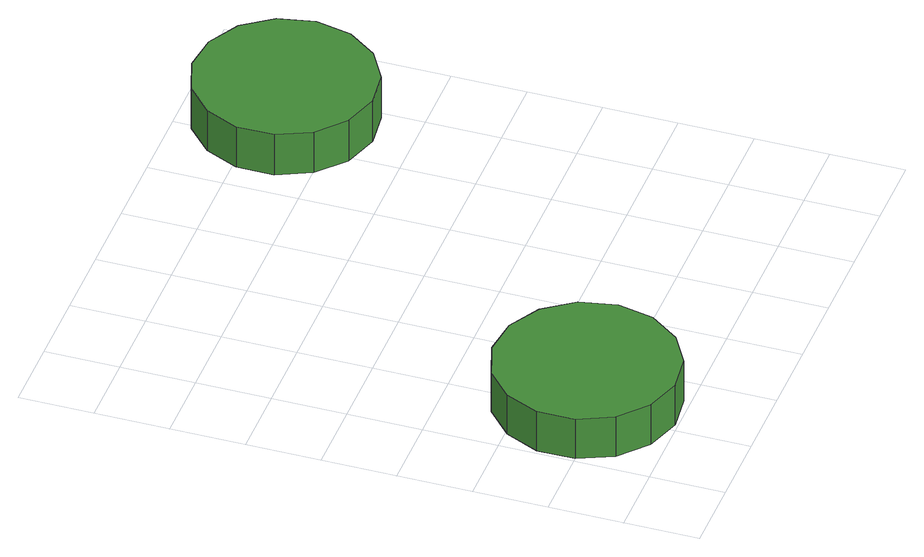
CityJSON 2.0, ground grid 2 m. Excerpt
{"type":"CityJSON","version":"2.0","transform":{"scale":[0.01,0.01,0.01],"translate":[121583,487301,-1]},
"CityObjects":{
"tree1":{"type":"SolitaryVegetationObject","attributes":{"function":"something"},"geometry":[{"type":"MultiSurface","lod":"1","boundaries":[[[0,1,2,3,4,5,6,7,8,9,10,11,12,13,14]],[[15,16,17,18,19,20,21,22,23,24,25,26,27,28,29]],[[0,29,28,1]],[[1,28,27,2]],[[2,27,26,3]],[[3,26,25,4]],[[4,25,24,5]],[[5,24,23,6]],[[6,23,22,7]],[[7,22,21,8]],[[8,21,20,9]],[[9,20,19,10]],[[10,19,18,11]],[[11,18,17,12]],[[12,17,16,13]],[[13,16,15,14]],[[14,15,29,0]]]}]},
"tree2":{"type":"SolitaryVegetationObject","attributes":{"function":"something"},"geometry":[{"type":"MultiSurface","lod":"1","boundaries":[[[30,31,32,33,34,35,36,37,38,39,40,41,42,43,44]],[[45,46,47,48,49,50,51,52,53,54,55,56,57,58,59]],[[30,59,58,31]],[[31,58,57,32]],[[32,57,56,33]],[[33,56,55,34]],[[34,55,54,35]],[[35,54,53,36]],[[36,53,52,37]],[[37,52,51,38]],[[38,51,50,39]],[[39,50,49,40]],[[40,49,48,41]],[[41,48,47,42]],[[42,47,46,43]],[[43,46,45,44]],[[44,45,59,30]]]}]}
},
"vertices":[
[493,251,184],[472,350,184],[412,432,184],[325,482,184],[224,493,184],[128,462,184],[53,394,184],[12,302,184],[12,201,184],[53,108,184],[128,41,184],[224,9,184],[325,20,184],[412,71,184],[472,152,184],[472,152,60],[412,71,60],[325,20,60],[224,9,60],[128,41,60],[53,108,60],[12,201,60],[12,302,60],[53,394,60],[128,462,60],[224,493,60],[325,482,60],[412,432,60],[472,350,60],[493,251,60],
[1273,1314,249],[1252,1412,249],[1194,1493,249],[1107,1542,249],[1008,1553,249],[913,1522,249],[839,1455,249],[798,1364,249],[798,1264,249],[839,1173,249],[913,1106,249],[1008,1075,249],[1107,1086,249],[1194,1136,249],[1252,1216,249],[1252,1216,122],[1194,1136,122],[1107,1086,122],[1008,1075,122],[913,1106,122],[839,1173,122],[798,1264,122],[798,1364,122],[839,1455,122],[913,1522,122],[1008,1553,122],[1107,1542,122],[1194,1493,122],[1252,1412,122],[1273,1314,122]
]}
